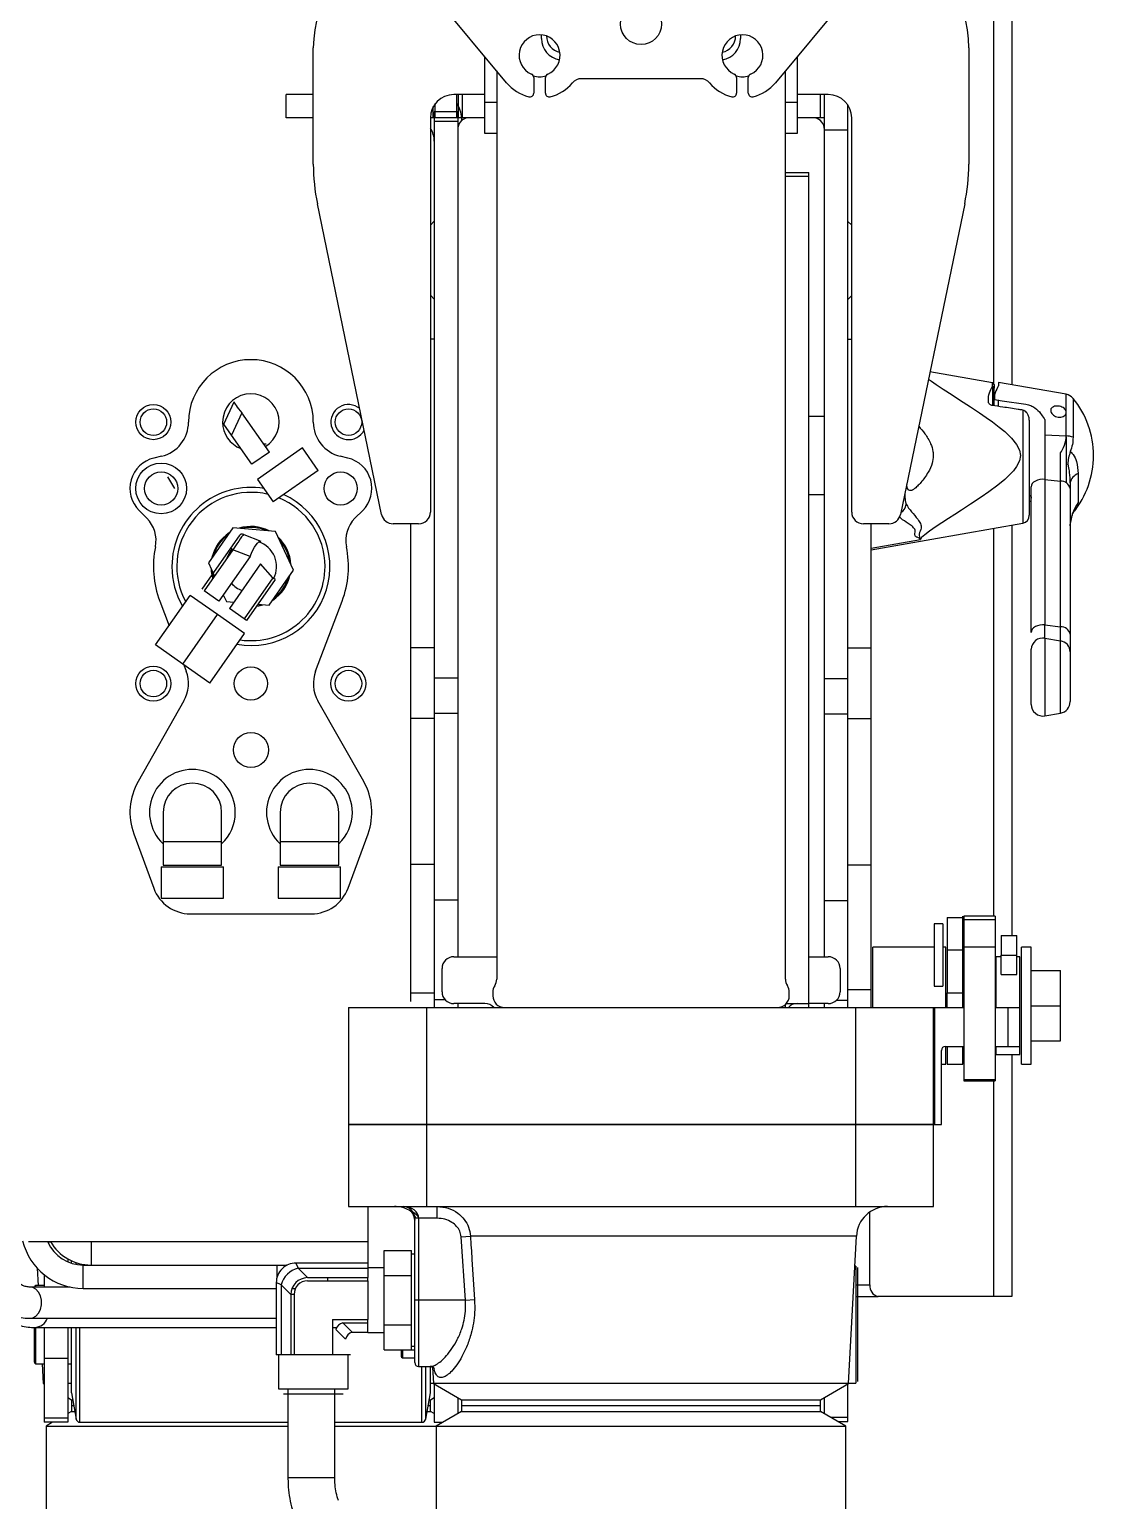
# Model space of a CAD drawing. Header units: millimetres. Extents: x 0 to 415, y 0 to 292.
# Drawn here: x 113.58 to 127.21, y 78.32 to 97.17 of the extents above; entities that cross this region are included whole.
import ezdxf

# ---------------------------------------------------------------- set-up
doc = ezdxf.new("R2010")
doc.units = ezdxf.units.MM

msp = doc.modelspace()

# ---------------------------------------------------------------- linework, layer by layer
at = {"color": 7, "linetype": 'Continuous', "lineweight": 25}
for p, q in [((119.69159, 96.48689), (118.2616, 98.20393)), ((124.56684, 98.20393), (123.13685, 96.48689)), ((125.93175, 97.5357), (125.93175, 92.6369)), ((126.16606, 97.5357), (126.16606, 92.61762)), ((120.13922, 97.05179), (120.13922, 97.10017)), ((122.68922, 97.10017), (122.68922, 97.05179)), ((117.21422, 95.44161), (117.21422, 96.9357)), ((125.61422, 96.9357), (125.61422, 95.44161)), ((119.41422, 96.2357), (119.41422, 96.81994)), ((123.41422, 96.81994), (123.41422, 96.2357)), ((119.56422, 96.63983), (119.56422, 85.00067)), ((120.03922, 96.55245), (120.03922, 96.35474)), ((120.18922, 96.35474), (120.18922, 96.55245)), ((122.17803, 96.53886), (120.65041, 96.53886)), ((122.63922, 96.55245), (122.63922, 96.35474)), ((122.78922, 96.35474), (122.78922, 96.55245)), ((123.26422, 85.00067), (123.26422, 96.63983)), ((117.21422, 96.3357), (116.86422, 96.3357)), ((116.86422, 96.0357), (116.86422, 96.3357)), ((119.41422, 96.3357), (119.01422, 96.3357)), ((119.05172, 96.0357), (119.05172, 96.3357)), ((119.07672, 96.0357), (119.07672, 96.3357)), ((119.12672, 96.0357), (119.12672, 96.3357)), ((123.81422, 96.3357), (123.41422, 96.3357)), ((123.71422, 96.0357), (123.71422, 96.3357)), ((123.76422, 96.0857), (123.76422, 96.3357)), ((118.75172, 96.0357), (118.75172, 96.18094)), ((118.77672, 96.0357), (118.77672, 96.21899)), ((119.41422, 95.8357), (119.41422, 96.2357)), ((119.56422, 96.2357), (119.41422, 96.2357)), ((123.41422, 96.2357), (123.26422, 96.2357)), ((123.41422, 96.2357), (123.41422, 95.8357)), ((124.06422, 96.0857), (124.06422, 96.20153)), ((117.21422, 96.0357), (116.86422, 96.0357)), ((118.71422, 96.0357), (118.71422, 90.9857)), ((119.02672, 96.0357), (118.71422, 96.0357)), ((118.76422, 96.11386), (118.76422, 96.10386)), ((119.06422, 96.11386), (118.76422, 96.11386)), ((118.76422, 96.10386), (118.76422, 96.08886)), ((118.76422, 96.08886), (118.76422, 96.03886)), ((118.76422, 96.03886), (118.76422, 95.98886)), ((118.76422, 95.98886), (118.76422, 88.8574)), ((119.06422, 95.98886), (118.76422, 95.98886)), ((119.07672, 96.0357), (119.02672, 96.0357)), ((119.06422, 96.11386), (119.06422, 96.10386)), ((119.06422, 96.10386), (119.06422, 96.08886)), ((119.06422, 96.08886), (119.06422, 96.03886)), ((119.06422, 96.03886), (119.06422, 95.98886)), ((119.06422, 95.98886), (119.06422, 88.8574)), ((119.12672, 96.0357), (119.07672, 96.0357)), ((119.11422, 96.0357), (119.11422, 96.00067)), ((119.41422, 96.0357), (119.12672, 96.0357)), ((123.71422, 96.0357), (123.41422, 96.0357)), ((123.76422, 96.0357), (123.71422, 96.0357)), ((123.76422, 96.0357), (123.76422, 96.0857)), ((123.76422, 95.8857), (123.76422, 96.0357)), ((124.06422, 96.0357), (124.06422, 96.0857)), ((124.06422, 95.8857), (124.06422, 96.0357)), ((124.11422, 90.9857), (124.11422, 96.0357)), ((119.56422, 95.8357), (119.41422, 95.8357)), ((123.41422, 95.8357), (123.26422, 95.8357)), ((123.76422, 88.85424), (123.76422, 95.8857)), ((123.76422, 95.8857), (124.06422, 95.8857)), ((124.06422, 88.85424), (124.06422, 95.8857)), ((123.26422, 95.33886), (123.56422, 95.33886)), ((123.26422, 95.28886), (123.56422, 95.28886)), ((123.56422, 95.28886), (123.56422, 95.33886)), ((123.56422, 84.68886), (123.56422, 95.28886)), ((118.08947, 90.95531), (117.26607, 94.9351)), ((125.56237, 94.9351), (124.73896, 90.95531)), ((118.76422, 94.71386), (118.71422, 94.66386)), ((124.11422, 94.6607), (124.06422, 94.7107)), ((118.71422, 93.76386), (118.76422, 93.71386)), ((124.06422, 93.7107), (124.11422, 93.7607)), ((118.71422, 93.20391), (118.76422, 93.20391)), ((124.06422, 93.20075), (124.11422, 93.20075)), ((125.91856, 92.64369), (125.11751, 92.78494)), ((125.91613, 92.59023), (125.91856, 92.5989)), ((125.91856, 92.5989), (125.91856, 92.64369)), ((125.91856, 92.58803), (125.91856, 92.35407)), ((125.93922, 92.61907), (125.93922, 92.57546)), ((125.93922, 92.35024), (125.93922, 92.57546)), ((125.99356, 92.60837), (125.99016, 92.59665)), ((126.86184, 92.49494), (125.99356, 92.64804)), ((125.99356, 92.64804), (125.99356, 92.60837)), ((116.06707, 92.11161), (116.20066, 92.3981)), ((125.86856, 92.46752), (125.87196, 92.48781)), ((125.86856, 92.39396), (125.86856, 92.46752)), ((125.94356, 92.4887), (125.94356, 92.42768)), ((125.99356, 92.34386), (125.99356, 92.42527)), ((126.86184, 92.28036), (126.86184, 92.49494)), ((126.95156, 92.44259), (126.95156, 91.94535)), ((116.3, 92.25621), (116.16641, 91.96973)), ((116.65082, 91.75519), (116.3, 92.25621)), ((123.76422, 92.2107), (123.56422, 92.2107)), ((126.30658, 92.29211), (126.29618, 92.29424)), ((126.30658, 92.29211), (126.30658, 90.84613)), ((126.86184, 91.96213), (126.86184, 92.24969)), ((116.16641, 91.96973), (116.06707, 92.11161)), ((126.38922, 92.16574), (126.38922, 90.94461)), ((126.58893, 92.17096), (126.58813, 92.1705)), ((126.58817, 92.17052), (126.59027, 92.16836)), ((126.59026, 92.16836), (126.59026, 91.97748)), ((116.42658, 91.59817), (116.16641, 91.96973)), ((117.07375, 91.80717), (116.50034, 91.40566)), ((116.61085, 91.85804), (116.58066, 91.8554)), ((117.2745, 91.52046), (117.07375, 91.80717)), ((126.59026, 91.97748), (126.86184, 91.96213)), ((126.59026, 91.97748), (126.59026, 91.40523)), ((126.86184, 91.95057), (126.86184, 91.36039)), ((115.26865, 91.70115), (115.17138, 91.67794)), ((116.65082, 91.75519), (116.42658, 91.59817)), ((117.65705, 91.67794), (117.55978, 91.70115)), ((126.79026, 91.38234), (126.79026, 91.74587)), ((115.43742, 91.28886), (115.35082, 91.43886)), ((117.2745, 91.52046), (116.70109, 91.11896)), ((127.01701, 91.47956), (127.01701, 91.10932)), ((116.50034, 91.40566), (116.70109, 91.11896)), ((126.41422, 89.44354), (126.41422, 91.30937)), ((126.59026, 91.40523), (126.59026, 89.5394)), ((126.59026, 91.40523), (126.79026, 91.38234)), ((126.79026, 89.51651), (126.79026, 91.38234)), ((126.91422, 91.35908), (126.91422, 91.28648)), ((126.91422, 91.28648), (126.91422, 89.42065)), ((123.56422, 91.2107), (123.76422, 91.2107)), ((114.98137, 91.00602), (115.0813, 90.9061)), ((117.74714, 90.9061), (117.84706, 91.00602)), ((126.96336, 90.99347), (126.95896, 90.98801)), ((116.18321, 90.78596), (115.86861, 90.33667)), ((116.2635, 90.6827), (116.15205, 90.52352)), ((116.7296, 90.73815), (116.18321, 90.78596)), ((116.32264, 90.7006), (116.54223, 90.61492)), ((116.9614, 90.24106), (116.7296, 90.73815)), ((118.56422, 90.8357), (118.23636, 90.8357)), ((118.46422, 89.25093), (118.46422, 90.8357)), ((124.59208, 90.8357), (124.26422, 90.8357)), ((124.36422, 90.50364), (126.30658, 90.84613)), ((124.36422, 89.24777), (124.36422, 90.8357)), ((125.93175, 90.78004), (125.93175, 85.8107)), ((126.16606, 90.82135), (126.16606, 85.5607)), ((116.15205, 90.52352), (115.78416, 89.99812)), ((116.18331, 90.50163), (115.81543, 89.97623)), ((116.17145, 90.50993), (116.14557, 90.47753)), ((116.18331, 90.50163), (116.15205, 90.52352)), ((116.40291, 90.41595), (116.18331, 90.50163)), ((124.36422, 90.52588), (124.99593, 90.63521)), ((115.86861, 90.33667), (115.94824, 90.16591)), ((116.40291, 90.41595), (116.00303, 89.84487)), ((116.53857, 90.32096), (116.13869, 89.74988)), ((116.69419, 90.14391), (116.53857, 90.32096)), ((116.69419, 90.14391), (116.3263, 89.61851)), ((116.72545, 90.12202), (116.35757, 89.59662)), ((116.64681, 89.79177), (116.9614, 90.24106)), ((116.72545, 90.12202), (116.69419, 90.14391)), ((115.19216, 89.28343), (115.63669, 89.91827)), ((115.98483, 89.6745), (115.63669, 89.91827)), ((116.00303, 89.84487), (115.81543, 89.97623)), ((116.05708, 89.92206), (116.06584, 89.91371)), ((116.06, 89.92623), (116.10041, 89.83957)), ((115.24513, 89.84643), (115.36486, 89.53006)), ((116.10041, 89.83957), (116.19567, 89.83124)), ((116.3263, 89.61851), (116.13869, 89.74988)), ((116.18191, 89.83244), (116.19274, 89.82707)), ((116.49701, 89.79576), (116.52856, 89.80211)), ((116.50302, 89.80435), (116.64681, 89.79177)), ((117.24335, 88.94814), (117.5833, 89.84643)), ((115.5403, 89.03966), (115.98483, 89.6745)), ((116.33297, 89.43073), (115.98483, 89.6745)), ((116.35757, 89.59662), (116.3263, 89.61851)), ((126.59026, 89.5394), (126.79026, 89.51651)), ((126.59026, 89.3698), (126.59026, 89.5394)), ((115.88844, 88.79589), (116.33297, 89.43073)), ((126.59026, 89.3698), (126.79026, 89.3359)), ((126.59026, 89.3698), (126.59026, 88.37515)), ((126.79026, 89.3359), (126.79026, 89.51651)), ((126.91422, 89.42065), (126.91422, 89.19388)), ((115.5403, 89.03966), (115.19216, 89.28343)), ((118.46422, 88.34463), (118.46422, 89.25093)), ((118.46422, 89.25093), (118.76422, 89.25093)), ((124.06422, 89.24777), (124.36422, 89.24777)), ((124.36422, 88.34146), (124.36422, 89.24777)), ((126.41422, 88.52287), (126.41422, 89.22779)), ((126.79026, 88.41042), (126.79026, 89.3359)), ((126.91422, 89.19388), (126.91422, 88.55814)), ((115.88844, 88.79589), (115.5403, 89.03966)), ((115.55411, 89.02999), (115.58509, 88.94814)), ((119.06422, 88.8574), (118.76422, 88.8574)), ((118.76422, 88.8574), (118.76422, 88.40424)), ((119.06422, 88.8574), (119.06422, 88.40424)), ((123.76422, 88.40108), (123.76422, 88.85424)), ((123.76422, 88.85424), (124.06422, 88.85424)), ((124.06422, 88.40108), (124.06422, 88.85424)), ((115.55544, 88.56651), (114.9687, 87.53416)), ((117.85973, 87.53416), (117.27299, 88.56651)), ((119.06422, 88.40424), (118.76422, 88.40424)), ((118.76422, 88.40424), (118.76422, 86.0137)), ((119.06422, 88.40424), (119.06422, 86.0137)), ((126.59026, 88.37515), (126.79026, 88.41042)), ((118.46422, 86.47401), (118.46422, 88.34463)), ((118.46422, 88.34463), (118.76422, 88.34463)), ((123.76422, 86.01054), (123.76422, 88.40108)), ((123.76422, 88.40108), (124.06422, 88.40108)), ((124.06422, 86.01054), (124.06422, 88.40108)), ((124.06422, 88.34146), (124.36422, 88.34146)), ((124.36422, 86.46803), (124.36422, 88.34146)), ((115.28922, 87.13886), (115.28922, 86.76386)), ((116.03922, 86.76386), (116.03922, 87.13886)), ((116.78922, 87.13886), (116.78922, 86.76386)), ((117.53922, 86.76386), (117.53922, 87.13886)), ((114.91322, 86.86319), (115.16893, 86.16657)), ((115.28922, 86.76386), (115.28922, 86.46386)), ((115.28922, 86.76386), (116.03922, 86.76386)), ((116.03922, 86.46386), (116.03922, 86.76386)), ((116.78922, 86.76386), (116.78922, 86.46386)), ((116.78922, 86.76386), (117.53922, 86.76386)), ((117.53922, 86.46386), (117.53922, 86.76386)), ((117.65951, 86.16657), (117.91522, 86.86319)), ((115.26422, 86.43886), (115.26422, 86.03886)), ((115.26422, 86.43886), (115.66422, 86.43886)), ((115.28922, 86.46386), (115.66422, 86.46386)), ((115.66422, 86.46386), (116.03922, 86.46386)), ((115.66422, 86.43886), (116.06422, 86.43886)), ((116.06422, 86.03886), (116.06422, 86.43886)), ((116.76422, 86.43886), (116.76422, 86.03886)), ((116.76422, 86.43886), (117.16422, 86.43886)), ((116.78922, 86.46386), (117.16422, 86.46386)), ((117.16422, 86.46386), (117.53922, 86.46386)), ((117.16422, 86.43886), (117.56422, 86.43886)), ((117.56422, 86.03886), (117.56422, 86.43886)), ((118.46422, 84.82675), (118.46422, 86.47401)), ((118.46422, 86.47401), (118.76422, 86.47401)), ((124.06422, 86.46803), (124.36422, 86.46803)), ((124.36422, 84.87035), (124.36422, 86.46803)), ((115.26422, 86.03886), (115.66422, 86.03886)), ((115.66422, 86.03886), (116.06422, 86.03886)), ((116.76422, 86.03886), (117.16422, 86.03886)), ((117.16422, 86.03886), (117.56422, 86.03886)), ((118.76422, 86.0137), (118.76422, 84.73705)), ((119.06422, 86.0137), (118.76422, 86.0137)), ((119.06422, 86.0137), (119.06422, 85.28886)), ((123.76422, 85.28886), (123.76422, 86.01054)), ((123.76422, 86.01054), (124.06422, 86.01054)), ((124.06422, 84.73389), (124.06422, 86.01054)), ((115.6383, 85.83886), (117.19013, 85.83886)), ((125.33922, 85.79366), (125.33922, 85.37955)), ((125.33922, 85.79366), (125.53922, 85.79366)), ((125.53922, 84.82774), (125.53922, 85.8107)), ((125.95172, 85.8107), (125.55172, 85.8107)), ((125.55172, 85.8107), (125.55172, 85.76303)), ((125.95172, 85.76303), (125.55172, 85.76303)), ((125.55172, 85.76303), (125.55172, 85.41315)), ((125.95172, 85.8107), (125.95172, 85.76303)), ((125.95172, 85.76303), (125.95172, 85.41315)), ((125.28172, 85.7107), (125.17172, 85.7107)), ((125.17172, 85.7107), (125.17172, 84.9107)), ((125.28172, 85.7107), (125.28172, 84.9107)), ((125.17172, 85.4107), (124.38422, 85.4107)), ((124.38422, 84.63886), (124.38422, 85.4107)), ((125.31922, 85.4107), (125.28172, 85.4107)), ((125.31922, 84.6607), (125.31922, 85.4107)), ((125.95172, 85.41315), (125.55172, 85.41315)), ((125.55172, 85.41315), (125.55172, 83.7116)), ((125.95172, 85.41315), (125.95172, 83.7116)), ((126.03172, 85.5607), (126.03172, 85.3107)), ((126.03172, 85.5607), (126.23172, 85.5607)), ((126.23172, 85.3107), (126.23172, 85.5607)), ((126.41422, 85.4107), (126.28922, 85.4107)), ((126.28922, 84.6607), (126.28922, 85.4107)), ((126.41422, 84.6607), (126.41422, 85.4107)), ((119.01422, 85.28886), (119.56422, 85.28886)), ((123.56422, 85.28886), (123.81422, 85.28886)), ((125.33922, 85.37955), (125.53922, 85.37955)), ((125.33922, 85.37955), (125.33922, 84.82774)), ((126.03172, 85.2857), (125.96422, 85.2857)), ((125.96422, 84.6607), (125.96422, 85.2857)), ((126.03172, 85.3107), (126.23172, 85.3107)), ((126.03172, 85.0607), (126.03172, 85.3107)), ((126.23172, 85.0607), (126.23172, 85.3107)), ((126.26922, 85.2857), (126.23172, 85.2857)), ((126.26922, 84.0357), (126.26922, 85.2857)), ((118.86422, 84.83886), (118.86422, 85.13886)), ((123.96422, 85.13886), (123.96422, 84.83886)), ((126.03172, 85.0607), (126.23172, 85.0607)), ((126.41422, 85.1107), (126.78922, 85.1107)), ((126.78922, 84.6607), (126.78922, 85.1107)), ((118.46422, 84.71386), (118.46422, 84.82675)), ((118.46422, 84.82675), (118.76422, 84.82675)), ((119.51422, 84.83484), (119.51422, 84.78886)), ((123.31422, 84.78886), (123.31422, 84.83484)), ((124.06422, 84.87035), (124.36422, 84.87035)), ((124.36422, 84.63886), (124.36422, 84.87035)), ((125.17172, 84.9107), (125.28172, 84.9107)), ((125.33922, 84.82774), (125.53922, 84.82774)), ((125.33922, 84.63886), (125.33922, 84.82774)), ((125.53922, 84.63886), (125.53922, 84.82774)), ((117.66422, 84.63886), (117.66422, 83.13886)), ((117.66422, 84.63886), (118.66422, 84.63886)), ((118.66422, 84.63886), (118.66422, 83.13886)), ((118.66422, 84.63886), (124.16422, 84.63886)), ((118.76422, 84.73705), (118.76422, 84.63886)), ((118.90406, 84.73705), (118.76422, 84.73705)), ((119.41422, 84.68886), (119.01422, 84.68886)), ((119.06422, 84.68886), (119.06422, 84.63886)), ((123.26422, 84.63886), (123.26422, 84.67706)), ((123.27602, 84.68886), (123.56422, 84.68886)), ((123.56422, 84.63886), (123.56422, 84.68886)), ((123.81422, 84.68886), (123.56422, 84.68886)), ((123.76422, 84.63886), (123.76422, 84.68886)), ((123.92137, 84.73389), (124.06422, 84.73389)), ((124.06422, 84.63886), (124.06422, 84.73389)), ((124.16422, 84.63886), (124.16422, 83.13886)), ((124.16422, 84.63886), (125.16422, 84.63886)), ((125.16422, 83.13886), (125.16422, 84.63886)), ((125.16422, 84.63886), (125.17417, 84.63886)), ((125.17417, 84.63886), (125.55172, 84.63886)), ((125.17417, 84.63886), (125.17417, 83.13886)), ((125.31922, 84.63886), (125.31922, 84.6607)), ((125.95172, 84.63886), (126.11422, 84.63886)), ((125.96422, 84.63886), (125.96422, 84.6607)), ((126.11422, 84.63886), (126.26422, 84.63886)), ((126.11422, 84.63886), (126.11422, 84.13886)), ((126.26422, 84.63886), (126.26422, 84.13886)), ((126.28922, 83.9107), (126.28922, 84.6607)), ((126.41422, 84.6607), (126.78922, 84.6607)), ((126.41422, 83.9107), (126.41422, 84.6607)), ((126.78922, 84.2107), (126.78922, 84.6607)), ((125.26422, 83.13886), (125.26422, 84.08886)), ((125.31422, 84.13886), (125.55172, 84.13886)), ((125.31922, 83.9107), (125.31922, 84.13886)), ((125.33922, 84.13886), (125.33922, 83.9107)), ((125.53922, 84.10429), (125.53922, 84.13886)), ((125.53922, 83.95334), (125.53922, 84.10429)), ((125.95172, 84.13886), (126.11422, 84.13886)), ((125.96422, 84.0357), (125.96422, 84.13886)), ((126.11422, 84.13886), (126.26422, 84.13886)), ((126.41422, 84.2107), (126.78922, 84.2107)), ((125.26422, 83.9107), (125.31922, 83.9107)), ((125.33922, 83.9107), (125.53922, 83.9107)), ((125.53922, 83.9107), (125.53922, 83.95334)), ((125.96422, 84.0357), (126.26922, 84.0357)), ((126.16606, 84.0357), (126.16606, 80.9357)), ((126.28922, 83.9107), (126.41422, 83.9107)), ((125.95172, 83.7116), (125.55172, 83.7116)), ((125.55172, 83.7116), (125.55172, 83.6982)), ((125.55172, 83.6982), (125.95172, 83.6982)), ((125.93175, 83.6982), (125.93175, 80.9357)), ((125.95172, 83.7116), (125.95172, 83.6982)), ((117.66422, 83.13886), (117.66422, 82.08886)), ((117.66422, 83.13886), (118.66422, 83.13886)), ((118.66422, 83.13886), (117.66422, 83.13886)), ((118.66422, 83.13886), (124.16422, 83.13886)), ((118.66422, 83.13886), (118.66422, 82.08886)), ((124.16422, 83.13886), (118.66422, 83.13886)), ((124.16422, 83.13886), (125.16422, 83.13886)), ((124.16422, 83.13886), (124.16422, 82.08886)), ((125.16422, 83.13886), (124.16422, 83.13886)), ((125.16422, 82.08886), (125.16422, 83.13886)), ((125.16422, 83.13886), (125.17417, 83.13886)), ((125.17417, 83.13886), (125.26422, 83.13886)), ((117.66422, 82.08886), (118.66422, 82.08886)), ((117.91422, 82.08886), (117.91422, 81.36386)), ((118.42423, 82.05525), (118.42414, 82.05535)), ((118.66422, 82.08886), (124.16422, 82.08886)), ((118.80082, 81.93886), (118.80082, 82.08886)), ((124.16422, 82.08886), (125.16422, 82.08886)), ((124.34706, 81.0857), (124.34706, 82.01866)), ((118.5006, 81.97515), (118.51422, 81.91414)), ((118.51422, 80.88886), (118.51422, 81.93886)), ((118.56422, 81.93886), (118.51422, 81.93886)), ((118.80082, 81.93886), (118.56422, 81.93886)), ((118.56422, 81.93886), (118.56422, 80.88886)), ((113.56422, 81.63886), (117.91422, 81.63886)), ((113.85062, 81.6313), (113.81092, 81.6313)), ((114.3658, 81.63886), (114.3658, 81.33886)), ((119.10884, 81.70195), (119.22753, 81.7098)), ((119.16286, 80.88886), (119.10884, 81.70195)), ((124.17395, 81.7098), (119.22753, 81.7098)), ((124.07503, 79.82218), (124.17395, 81.7098)), ((118.12422, 81.20641), (118.12422, 81.52395)), ((118.12422, 81.52395), (118.47422, 81.52395)), ((118.47422, 81.46844), (118.47422, 81.52395)), ((118.51422, 81.47636), (118.47422, 81.47636)), ((118.47422, 81.26191), (118.47422, 81.46844)), ((113.67605, 81.29832), (113.68776, 81.07478)), ((114.0658, 81.41925), (114.0658, 81.38061)), ((114.11422, 81.36239), (114.11422, 81.39415)), ((114.17305, 81.34754), (114.17305, 81.37066)), ((114.2223, 81.34076), (114.2223, 81.35628)), ((114.2658, 81.03886), (114.2658, 81.33886)), ((114.2658, 81.33886), (114.3658, 81.33886)), ((114.3658, 81.33886), (116.88025, 81.33886)), ((116.74573, 81.33886), (116.74573, 81.17057)), ((117.91422, 81.36386), (116.98922, 81.36386)), ((116.98922, 81.36386), (117.01909, 81.30079)), ((117.01909, 81.30079), (117.14161, 81.17828)), ((117.01909, 81.30079), (117.91422, 81.30079)), ((117.91422, 81.36386), (117.91422, 81.30079)), ((118.12422, 81.30136), (117.91422, 81.30136)), ((117.91422, 81.30079), (117.91422, 81.17828)), ((118.47422, 81.20641), (118.47422, 81.26191)), ((124.16922, 81.32636), (124.15386, 81.32636)), ((124.16922, 81.32636), (124.16922, 80.57636)), ((124.18922, 81.30636), (124.18922, 80.57636)), ((114.09638, 81.05701), (113.58558, 81.05701)), ((113.7658, 81.07478), (113.65922, 81.07478)), ((113.65922, 81.05701), (113.65922, 81.07478)), ((113.7658, 81.21436), (113.7658, 81.05701)), ((114.0658, 81.06427), (114.0658, 81.05701)), ((116.73922, 81.11386), (116.73922, 80.18886)), ((116.80229, 81.08399), (116.73922, 81.11386)), ((116.9248, 80.96147), (116.80229, 81.08399)), ((116.80229, 81.08399), (116.80229, 80.18886)), ((117.14161, 81.17828), (117.91422, 81.17828)), ((117.14161, 81.13492), (117.91422, 81.13492)), ((117.39525, 81.17828), (117.39525, 81.13492)), ((117.91422, 81.13492), (117.91422, 81.17828)), ((117.91422, 81.13492), (117.91422, 80.64281)), ((118.12422, 80.57132), (118.12422, 81.20641)), ((118.12422, 81.20641), (118.47422, 81.20641)), ((118.47422, 81.0954), (118.47422, 81.20641)), ((118.47422, 80.68233), (118.47422, 81.0954)), ((124.16922, 81.0857), (124.34706, 81.0857)), ((114.2658, 81.03886), (116.73922, 81.03886)), ((116.9248, 80.96147), (116.9248, 80.18886)), ((116.96816, 80.96147), (116.9248, 80.96147)), ((116.94059, 81.03886), (116.98398, 81.03886)), ((116.96816, 80.96147), (116.96816, 80.18886)), ((118.51422, 80.08886), (118.51422, 80.88886)), ((118.56422, 80.88886), (118.51422, 80.88886)), ((119.16286, 80.88886), (118.56422, 80.88886)), ((118.56422, 80.88886), (118.56422, 80.03886)), ((119.16286, 80.88886), (119.28049, 80.89671)), ((124.17028, 80.9357), (124.45313, 80.9357)), ((125.93175, 80.9357), (124.45313, 80.9357)), ((126.16606, 80.9357), (125.93175, 80.9357)), ((118.47422, 80.57132), (118.47422, 80.68233)), ((113.58558, 80.65701), (116.73922, 80.65701)), ((113.63922, 80.09478), (113.63922, 80.53932)), ((113.64626, 80.53886), (116.73922, 80.53886)), ((113.65922, 80.07478), (113.65922, 80.53886)), ((113.7658, 80.53886), (113.7658, 80.14242)), ((114.0658, 80.53886), (114.0658, 80.14242)), ((114.11422, 79.69978), (114.11422, 80.53886)), ((114.17305, 79.3661), (114.17305, 80.53886)), ((114.2223, 79.32478), (114.2223, 80.53886)), ((117.46027, 80.64281), (117.91422, 80.64281)), ((117.46027, 80.64281), (117.46027, 80.18886)), ((117.46027, 80.53886), (117.51389, 80.53886)), ((117.62615, 80.39021), (117.50363, 80.51273)), ((117.59035, 80.59945), (117.91422, 80.59945)), ((117.59035, 80.59945), (117.71287, 80.47693)), ((117.91422, 80.47636), (117.91422, 80.64281)), ((118.12422, 80.25378), (118.12422, 80.57132)), ((118.12422, 80.57132), (118.47422, 80.57132)), ((118.47422, 80.51582), (118.47422, 80.57132)), ((118.47422, 80.30928), (118.47422, 80.51582)), ((124.16922, 80.57636), (124.16922, 79.82636)), ((124.18922, 80.57636), (124.18922, 79.84636)), ((117.71287, 80.47693), (117.91422, 80.47693)), ((117.91422, 80.47636), (118.12422, 80.47636)), ((118.47422, 80.25378), (118.47422, 80.30928)), ((118.47422, 80.30136), (118.51422, 80.30136)), ((113.7658, 80.14242), (113.7658, 79.37825)), ((114.0658, 80.14242), (113.7658, 80.14242)), ((114.0658, 80.14242), (114.0658, 79.37825)), ((116.80229, 80.18886), (116.73922, 80.18886)), ((116.76922, 80.18886), (116.76922, 79.75136)), ((116.9248, 80.18886), (116.80229, 80.18886)), ((116.96816, 80.18886), (116.9248, 80.18886)), ((117.46027, 80.18886), (116.96816, 80.18886)), ((117.50363, 80.18886), (117.46027, 80.18886)), ((117.62615, 80.18886), (117.50363, 80.18886)), ((117.68922, 80.18886), (117.62615, 80.18886)), ((117.65922, 79.75136), (117.65922, 80.18886)), ((118.12422, 80.25378), (118.47422, 80.25378)), ((118.33922, 80.25378), (118.33922, 80.17136)), ((118.35922, 80.25233), (118.51422, 80.25233)), ((118.35922, 80.25233), (118.35922, 80.15136)), ((118.35922, 80.15136), (118.51422, 80.15136)), ((113.65922, 80.07478), (113.7658, 80.07478)), ((113.74017, 80.07478), (113.75341, 79.82218)), ((114.0658, 80.07478), (114.11422, 80.07478)), ((118.56422, 80.03886), (118.70959, 80.03886)), ((118.60614, 79.32478), (118.60614, 80.03886)), ((118.65538, 79.3661), (118.65538, 80.03886)), ((118.71422, 79.69978), (118.71422, 80.03536)), ((118.74247, 80.03093), (118.75341, 79.82218)), ((113.75341, 79.82218), (113.7658, 79.81502)), ((113.7658, 79.82218), (113.75341, 79.82218)), ((114.11422, 79.82218), (114.0658, 79.82218)), ((116.76922, 79.75136), (117.65922, 79.75136)), ((116.88922, 79.75136), (116.88922, 78.6143)), ((117.48922, 78.6143), (117.48922, 79.75136)), ((118.75341, 79.82218), (118.71422, 79.82218)), ((118.75341, 79.82218), (119.11422, 79.61386)), ((124.07503, 79.82218), (118.75341, 79.82218)), ((118.76422, 79.81594), (118.76422, 79.32636)), ((123.71422, 79.61386), (124.07503, 79.82218)), ((124.06422, 79.38917), (124.06422, 79.81594)), ((124.07525, 79.82636), (124.16922, 79.82636)), ((114.0658, 79.64182), (114.11422, 79.61386)), ((114.11422, 79.69978), (114.17305, 79.3661)), ((114.11422, 79.61386), (114.11422, 79.53886)), ((114.11422, 79.61386), (114.12937, 79.61386)), ((116.83172, 79.68886), (117.59672, 79.68886)), ((118.65538, 79.3661), (118.71422, 79.69978)), ((118.69907, 79.61386), (118.71422, 79.61386)), ((118.71422, 79.61386), (118.76422, 79.64273)), ((118.71422, 79.53886), (118.71422, 79.61386)), ((119.06422, 79.64273), (119.06422, 79.435)), ((119.11422, 79.61386), (119.11422, 79.53886)), ((119.11422, 79.61386), (123.71422, 79.61386)), ((123.71422, 79.53886), (123.71422, 79.61386)), ((123.76422, 79.435), (123.76422, 79.64273)), ((113.7658, 79.37825), (113.7658, 79.32478)), ((114.0658, 79.37825), (113.7658, 79.37825)), ((114.11422, 79.46386), (114.0658, 79.43591)), ((114.0658, 79.37825), (114.0658, 79.32478)), ((114.11422, 79.53886), (114.11422, 79.46386)), ((114.11422, 79.53886), (114.14259, 79.53886)), ((114.11422, 79.53886), (114.14259, 79.53886)), ((114.11422, 79.46386), (114.15582, 79.46386)), ((118.67262, 79.46386), (118.71422, 79.46386)), ((118.68584, 79.53886), (118.71422, 79.53886)), ((118.68584, 79.53886), (118.71422, 79.53886)), ((118.71422, 79.46386), (118.71422, 79.53886)), ((118.76422, 79.435), (118.71422, 79.46386)), ((119.11422, 79.46386), (118.78922, 79.27622)), ((119.11422, 79.53886), (119.11422, 79.46386)), ((119.11422, 79.53886), (123.71422, 79.53886)), ((119.11422, 79.53886), (123.71422, 79.53886)), ((119.11422, 79.46386), (123.71422, 79.46386)), ((123.71422, 79.46386), (123.71422, 79.53886)), ((124.03922, 79.27622), (123.71422, 79.46386)), ((123.84359, 79.38917), (124.06422, 79.38917)), ((124.06422, 79.3357), (124.06422, 79.38917)), ((114.0658, 79.32478), (113.7658, 79.32478)), ((113.87332, 79.32478), (113.78922, 79.27622)), ((113.78922, 79.27622), (113.78922, 73.03886)), ((113.78922, 79.27622), (116.88922, 79.27622)), ((114.2223, 79.32478), (116.88922, 79.32478)), ((117.48922, 79.32478), (118.60614, 79.32478)), ((117.48922, 79.27622), (118.78922, 79.27622)), ((118.76422, 79.32636), (118.87606, 79.32636)), ((118.78922, 79.27622), (118.78922, 73.03886)), ((118.78922, 79.27622), (124.03922, 79.27622)), ((123.9362, 79.3357), (124.06422, 79.3357)), ((124.03922, 73.03886), (124.03922, 79.27622)), ((117.18922, 78.6143), (116.88922, 78.6143)), ((117.48922, 78.6143), (117.18922, 78.6143))]:
    msp.add_line(p, q, dxfattribs=at)
at = {"color": 7, "linetype": 'Continuous', "lineweight": 25, "flags": 128}
for points in [[(125.09786, 92.68997), (125.13709, 92.66204), (125.19593, 92.62193), (125.28723, 92.56172), (125.40107, 92.48799), (125.49766, 92.42589), (125.63622, 92.33574), (125.75027, 92.25973), (125.83767, 92.19972), (125.91952, 92.14107), (126.00513, 92.07576), (126.07652, 92.01651), (126.16408, 91.93196), (126.22662, 91.8531), (126.26414, 91.77953), (126.27665, 91.7107), (126.26414, 91.64188), (126.22662, 91.56831), (126.1877, 91.51635), (126.13767, 91.46191), (126.07652, 91.40489), (125.98508, 91.3299), (125.87138, 91.24546), (125.77464, 91.17823), (125.63622, 91.08566), (125.52204, 91.01125), (125.43468, 90.95501), (125.35284, 90.90228), (125.26719, 90.84659), (125.19593, 90.79947), (125.11162, 90.74146), (125.05084, 90.69607), (125.01047, 90.65988), (124.99593, 90.63521), (124.99593, 90.63521)], [(125.94356, 92.42768), (126.04201, 92.41304), (126.34765, 92.36755)], [(126.59026, 91.40523), (126.55767, 91.40661), (126.52539, 91.40339), (126.49496, 91.39571), (126.4678, 91.38393), (126.44521, 91.36862), (126.42827, 91.3505), (126.41777, 91.33043), (126.41422, 91.30937)], [(116.14557, 90.47753), (116.10932, 90.4103), (116.09954, 90.38199)], [(116.40291, 90.41595), (116.42141, 90.45889), (116.44099, 90.49908), (116.46094, 90.53509), (116.48055, 90.56563), (116.49911, 90.5896), (116.51596, 90.60616), (116.53051, 90.6147), (116.54223, 90.61492)], [(115.91748, 90.23188), (115.93447, 90.148), (115.93483, 90.14676)], [(116.48698, 89.78144), (116.51754, 89.78672), (116.56531, 89.7989)], [(126.59026, 89.5394), (126.55767, 89.54079), (126.52539, 89.53756), (126.49496, 89.52988), (126.4678, 89.5181), (126.44521, 89.50279), (126.42827, 89.48467), (126.41777, 89.4646), (126.41422, 89.44354)], [(113.58482, 80.65701), (113.6184, 80.66202), (113.65932, 80.6838), (113.69369, 80.72097), (113.71846, 80.77023), (113.73142, 80.8272), (113.73142, 80.88682), (113.71846, 80.94378), (113.69369, 80.99304), (113.65932, 81.03021), (113.6184, 81.05199), (113.58673, 81.057)]]:
    msp.add_lwpolyline(points, dxfattribs=at)
at = {"color": 7, "linetype": 'Continuous', "lineweight": 25}
for centre, radius in [((121.41422, 97.23886), 0.2625), ((115.16422, 92.13886), 0.225), ((115.16422, 92.13886), 0.17), ((117.66422, 92.13886), 0.17), ((115.26422, 91.28886), 0.325), ((115.26422, 91.28886), 0.2125), ((117.56422, 91.28886), 0.2125), ((115.16422, 88.78886), 0.225), ((116.41422, 88.78886), 0.2125), ((117.66422, 88.78886), 0.225), ((115.16422, 88.78886), 0.17), ((117.66422, 88.78886), 0.17), ((116.41422, 87.93886), 0.225)]:
    msp.add_circle(centre, radius, dxfattribs=at)
for centre, radius, start, end in [((118.71422, 96.9357), 1.5, 111.434974, 180), ((124.11422, 96.9357), 1.5, 0, 68.565026), ((120.11422, 96.83886), 0.2625, 293.578178, 246.421822), ((120.41422, 97.0857), 0.2125, 179.825153, 259.069612), ((122.71422, 96.83886), 0.2625, 293.578178, 246.421822), ((122.41422, 97.0857), 0.2125, 280.930388, 0), ((120.41422, 97.05179), 0.275, 180, 260.770822), ((122.41422, 97.05179), 0.275, 279.229178, 0), ((119.98922, 96.55245), 0.05, 0, 66.421822), ((120.11422, 96.83886), 0.275, 252.88909, 287.11091), ((120.23922, 96.55245), 0.05, 113.578178, 180), ((120.65041, 96.38886), 0.15, 90, 139.994799), ((122.17803, 96.38886), 0.15, 40.005201, 90), ((122.58922, 96.55245), 0.05, 0, 66.421822), ((122.71422, 96.83886), 0.275, 252.88909, 287.11091), ((122.83922, 96.55245), 0.05, 113.578178, 180), ((119.01422, 96.0357), 0.3, 90, 180), ((120.11422, 96.83886), 0.55, 219.788292, 255.522488), ((119.98922, 96.35474), 0.05, 255.522488, 0), ((120.23922, 96.35474), 0.05, 180, 284.477512), ((120.11422, 96.83886), 0.55, 284.477512, 319.994799), ((122.71422, 96.83886), 0.55, 220.005201, 255.522488), ((122.58922, 96.35474), 0.05, 255.522488, 0), ((122.83922, 96.35474), 0.05, 180, 284.477512), ((122.71422, 96.83886), 0.55, 284.477512, 320.211708), ((123.81422, 96.0357), 0.3, 0, 90), ((118.81422, 96.0357), 0.3, 0, 37.658462), ((119.21422, 95.88886), 0.15, 101.784224, 180), ((123.61422, 95.88886), 0.15, 0, 78.215776), ((118.46422, 95.73886), 0.3, 0, 33.55731), ((119.71422, 95.44161), 2.5, 180, 191.689369), ((123.11422, 95.44161), 2.5, 348.310631, 0), ((116.41422, 92.13886), 0.8, 360, 180), ((125.91422, 92.61907), 0.025, 360, 80), ((125.91505, 92.57499), 0.02417, 1.123944, 81.662857), ((116.41422, 92.13886), 0.3625, 300.847361, 180), ((117.66422, 92.13886), 0.225, 49.962781, 333.415957), ((126.83579, 92.34722), 0.15, 39.483239, 80), ((126.06318, 91.7107), 1.15104, 0, 39.483239), ((115.16422, 92.13886), 0.45, 283.419674, 0), ((116.41422, 92.13886), 0.3625, 180, 249.148424), ((117.66422, 92.13886), 0.45, 180, 256.580326), ((126.85109, 91.65639), 0.30593, 70.826341, 87.985915), ((115.26422, 91.28886), 0.4, 103.419674, 225), ((117.56422, 91.28886), 0.4, 315, 76.580326), ((127.51754, 91.55644), 0.63578, 161.248896, 175.975487), ((126.06318, 91.7107), 1.15104, 320.930839, 0), ((127.06962, 91.33058), 0.15799, 109.449269, 169.610147), ((116.41422, 90.28886), 1.0125, 80.385181, 180), ((116.41422, 90.28886), 0.95, 76.535624, 208.468682), ((126.79524, 91.2607), 0.12174, 12.223428, 92.341121), ((116.41422, 90.28886), 1.0125, 259.859371, 65.601765), ((116.41422, 90.28886), 0.95, 0, 67.858028), ((124.66147, 91.10658), 0.15174, 302.904761, 352.393926), ((127.44854, 90.79421), 0.53433, 143.863206, 179.826532), ((114.79846, 90.62325), 0.4, 348.307411, 45), ((118.02998, 90.62325), 0.4, 135, 191.692589), ((118.23636, 90.9857), 0.15, 191.689369, 270), ((118.56422, 90.9857), 0.15, 270, 0), ((124.26422, 90.9857), 0.15, 180, 270), ((124.59208, 90.9857), 0.15, 270, 348.310631), ((126.28922, 90.94461), 0.1, 280, 0), ((116.41501, 90.28886), 0.5125, 122.94583, 167.05417), ((116.41422, 90.28886), 0.5, 126.56901, 163.43099), ((116.30446, 90.65402), 0.05, 68.685547, 145), ((116.41501, 90.28886), 0.5125, 62.94583, 107.05417), ((116.41422, 90.28886), 0.5, 66.830424, 103.169576), ((116.41501, 90.28886), 0.5125, 2.94583, 47.05417), ((116.41422, 90.28886), 1.25, 168.307411, 200.728782), ((116.41501, 90.28886), 0.32893, 332.229372, 72.794665), ((116.41422, 90.28886), 0.5, 7.069866, 42.930134), ((116.41422, 90.28886), 1.25, 339.271218, 11.692589), ((116.41422, 90.28886), 1.0125, 180, 210.221359), ((116.41422, 90.28886), 0.95, 261.618638, 0), ((116.41501, 90.28886), 0.5125, 182.94583, 197.522625), ((116.41501, 90.28886), 0.5125, 302.94583, 347.05417), ((116.41422, 90.28886), 0.5, 307.044244, 342.955756), ((116.41501, 90.28886), 0.32893, 220.418781, 249.581219), ((126.56246, 89.22414), 0.14829, 79.194424, 178.589909), ((126.79524, 89.39488), 0.12174, 12.223428, 92.341121), ((126.76828, 89.19161), 0.14596, 0.894364, 81.336513), ((115.16422, 88.78886), 0.45, 330.388013, 20.728782), ((117.66422, 88.78886), 0.45, 159.271218, 209.611987), ((126.56422, 88.52287), 0.15, 180, 280), ((126.76422, 88.55814), 0.15, 280, 0), ((115.66422, 87.13886), 0.55, 0, 227.014114), ((117.16422, 87.13886), 0.55, 0, 227.014114), ((115.66422, 87.13886), 0.8, 150.388013, 200.156797), ((115.66422, 87.13886), 0.375, 0, 180), ((117.16422, 87.13886), 0.375, 0, 180), ((117.16422, 87.13886), 0.8, 339.843203, 29.611987), ((115.66422, 87.13886), 0.55, 312.985886, 0), ((117.16422, 87.13886), 0.55, 312.985886, 0), ((115.6383, 86.33886), 0.5, 200.156797, 270), ((117.19013, 86.33886), 0.5, 270, 339.843203), ((119.01422, 85.13886), 0.15, 90, 180), ((123.81422, 85.13886), 0.15, 0, 90), ((119.01422, 84.83886), 0.15, 180, 270), ((119.66422, 84.83484), 0.15, 146.44269, 180), ((119.41422, 85.00067), 0.15, 326.44269, 0), ((123.41422, 85.00067), 0.15, 180, 213.55731), ((123.16422, 84.83484), 0.15, 360, 33.55731), ((123.81422, 84.83886), 0.15, 270, 0), ((119.41422, 84.53886), 0.15, 41.810315, 90), ((119.66422, 84.78886), 0.15, 180, 270), ((123.16422, 84.78886), 0.15, 270, 0), ((123.41422, 84.53886), 0.15, 90, 138.189685), ((125.31422, 84.08886), 0.05, 90, 180), ((118.25503, 81.68886), 0.4, 65.316924, 90), ((118.36422, 81.93886), 0.15, 360, 90), ((118.36422, 81.914), 0.14999, 0.187937, 67.2715), ((124.57341, 81.68886), 0.4, 90, 177), ((114.2658, 81.83886), 0.8, 193.765538, 270), ((114.2658, 81.83886), 0.5, 204.5274, 270), ((114.3658, 81.93886), 0.6, 210, 270), ((116.98922, 81.11386), 0.25, 89.411057, 180), ((117.09844, 81.00464), 0.3066, 104.99905, 165.00095), ((113.65922, 81.05478), 0.02, 90, 173.613524), ((124.47964, 81.06695), 0.1339, 171.950533, 258.578246), ((113.63246, 80.72438), 0.18603, 274.271634, 338.767838), ((117.62209, 80.48099), 0.12264, 104.99905, 165.00095), ((117.74461, 80.35847), 0.12264, 104.99905, 165.00095), ((118.35922, 80.17136), 0.02, 180, 270), ((113.65922, 80.09478), 0.02, 180, 270), ((118.56422, 80.08886), 0.05, 180, 270), ((114.2223, 79.37478), 0.05, 190, 270), ((118.60614, 79.37478), 0.05, 270, 350)]:
    msp.add_arc(centre, radius, start, end, dxfattribs=at)
for centre, major_axis, ratio, start_param, end_param in [((116.34593, 92.23639), (-0.14472, 0.16247), 0.09919704, 0.04270935, 1.36082543), ((116.1864, 90.4854), (0.13633, 0.21515), 0.04436049, 0.00865913, 1.5234499), ((118.36422, 81.93886), (0.2, 0), 0.75, 0, 1.57079633), ((117.19879, 80.90429), (-0.20962, 0.20962), 0.84332666, 5.62305842, 6.94331219), ((117.19879, 80.90429), (0.18217, -0.18217), 0.77630824, 2.48146577, 3.80171954)]:
    msp.add_ellipse(centre, major_axis=major_axis, ratio=ratio, start_param=start_param, end_param=end_param, dxfattribs=at)
for points, knots in [([(125.87196, 92.48781), (125.87506, 92.49642), (125.89032, 92.53871), (125.90469, 92.56739), (125.91613, 92.59023)], [0, 0, 0, 0, 0.20365196, 1, 1, 1, 1]), ([(125.99016, 92.59665), (125.9873, 92.59152), (125.97251, 92.56497), (125.95649, 92.52276), (125.94356, 92.4887)], [0, 0, 0, 0, 0.19302312, 1, 1, 1, 1]), ([(125.91681, 92.35162), (125.91114, 92.3529), (125.89974, 92.35548), (125.88492, 92.36431), (125.87411, 92.37544), (125.86914, 92.38588), (125.86871, 92.39192), (125.86856, 92.39396)], [0, 0, 0, 0, 0.22143978, 0.4442845, 0.66745229, 0.88767075, 1, 1, 1, 1]), ([(126.34765, 92.36755), (126.36822, 92.36288), (126.40953, 92.35352), (126.47732, 92.31431), (126.53234, 92.25732), (126.56725, 92.20241), (126.58552, 92.17591), (126.58893, 92.17096)], [0, 0, 0, 0, 0.18090867, 0.36332943, 0.69585592, 0.94320982, 1, 1, 1, 1]), ([(126.29618, 92.29424), (126.27978, 92.29673), (126.19779, 92.30916), (126.07134, 92.32829), (125.96128, 92.34491), (125.91681, 92.35162)], [0, 0, 0, 0, 0.1296832, 0.648416, 1, 1, 1, 1]), ([(126.38922, 92.16574), (126.38922, 92.16589), (126.38922, 92.16655), (126.3892, 92.16855), (126.38906, 92.17444), (126.38761, 92.19446), (126.37967, 92.227), (126.35937, 92.26019), (126.33403, 92.2828), (126.31586, 92.28896), (126.30658, 92.29211)], [0, 0, 0, 0, 0.0027432, 0.01235916, 0.03739796, 0.1132197, 0.38792199, 0.65195343, 0.82218661, 1, 1, 1, 1]), ([(126.86184, 92.28036), (126.86147, 92.28146), (126.85852, 92.29035), (126.84812, 92.30643), (126.82441, 92.32507), (126.79404, 92.33836), (126.76043, 92.34528), (126.72706, 92.34523), (126.70014, 92.33841), (126.6795, 92.32613), (126.66628, 92.30917), (126.66254, 92.28654), (126.66964, 92.26217), (126.6866, 92.23874), (126.7121, 92.2187), (126.74406, 92.20484), (126.77885, 92.19968), (126.81196, 92.20415), (126.8391, 92.21722), (126.85539, 92.23377), (126.86013, 92.24548), (126.86184, 92.24969)], [0, 0, 0, 0, 0.0080805, 0.06516653, 0.12219202, 0.17912967, 0.23627211, 0.29427389, 0.35346281, 0.39702244, 0.45300205, 0.50903369, 0.56401349, 0.61924978, 0.6763084, 0.73529982, 0.79486009, 0.85350999, 0.91099731, 0.96797035, 1, 1, 1, 1]), ([(126.86184, 92.24969), (126.86333, 92.25757), (126.86528, 92.26779), (126.86248, 92.27801), (126.86184, 92.28036)], [0, 0, 0, 0, 0.769877498, 1, 1, 1, 1]), ([(124.9728, 92.08552), (124.99967, 92.05538), (125.05279, 91.99583), (125.12244, 91.88169), (125.15527, 91.78119), (125.15783, 91.72835), (125.15868, 91.7107)], [0, 0, 0, 0, 0.34089131, 0.67367224, 0.89099358, 1, 1, 1, 1]), ([(126.79026, 91.74587), (126.80452, 91.76765), (126.84088, 91.82321), (126.86034, 91.90052), (126.86161, 91.95267), (126.86184, 91.96213)], [0, 0, 0, 0, 0.34548051, 0.88121071, 1, 1, 1, 1]), ([(126.95156, 91.94535), (126.95005, 91.9137), (126.94697, 91.8492), (126.92613, 91.79064), (126.91551, 91.76081)], [0, 0, 0, 0, 0.49065404, 1, 1, 1, 1]), ([(125.15868, 91.7107), (125.15553, 91.67698), (125.14826, 91.59916), (125.10092, 91.50396), (125.04922, 91.42511), (125.00079, 91.36503), (124.95504, 91.31592), (124.91472, 91.28081), (124.88199, 91.26156), (124.85027, 91.25884), (124.82862, 91.27932), (124.82114, 91.32517), (124.81865, 91.34045)], [0, 0, 0, 0, 0.09740778, 0.22481627, 0.31758378, 0.41040028, 0.50454903, 0.59860565, 0.68598884, 0.77332568, 0.92446411, 1, 1, 1, 1]), ([(126.91551, 91.76081), (126.92813, 91.74865), (126.96258, 91.71547), (127.00599, 91.62016), (127.01289, 91.53213), (127.01701, 91.47956)], [0, 0, 0, 0, 0.18894256, 0.5156527, 1, 1, 1, 1]), ([(126.91422, 91.35908), (126.91306, 91.40384), (126.91125, 91.47439), (126.90021, 91.55237), (126.8901, 91.58889), (126.88527, 91.59759), (126.88334, 91.60106)], [0, 0, 0, 0, 0.55799816, 0.87938447, 0.9518071, 1, 1, 1, 1]), ([(124.79338, 91.21831), (124.79366, 91.21169), (124.79486, 91.18345), (124.79824, 91.14154), (124.80404, 91.10534), (124.80978, 91.09153), (124.81188, 91.0865)], [0, 0, 0, 0, 0.104692404, 0.446948145, 0.798611434, 1, 1, 1, 1]), ([(124.81188, 91.0865), (124.83298, 91.05423), (124.87523, 90.98963), (124.95531, 90.90746), (124.99785, 90.83753), (125.01282, 90.77634), (124.9735, 90.7161), (124.98402, 90.66607), (124.99165, 90.64546), (124.99547, 90.63513)], [0, 0, 0, 0, 0.21543656, 0.43124857, 0.55666122, 0.68307744, 0.84142693, 0.92054359, 1, 1, 1, 1]), ([(126.38922, 91.20904), (126.39627, 91.20258), (126.41095, 91.18911), (126.4131, 91.17214), (126.41422, 91.16331)], [0, 0, 0, 0, 0.48010486, 1, 1, 1, 1]), ([(126.38922, 91.12553), (126.39138, 91.1253), (126.40048, 91.12434), (126.40828, 91.12004), (126.41422, 91.11676)], [0, 0, 0, 0, 0.23807991, 1, 1, 1, 1]), ([(127.01701, 91.10932), (127.01532, 91.0968), (127.01107, 91.06537), (126.99076, 91.02523), (126.96046, 90.9907), (126.95611, 90.98573)], [0, 0, 0, 0, 0.36177173, 0.90827879, 1, 1, 1, 1]), ([(124.9952, 90.63509), (124.99124, 90.64121), (124.98323, 90.65359), (124.94086, 90.66537), (124.91301, 90.69419), (124.93945, 90.74106), (124.91089, 90.78687), (124.85347, 90.83451), (124.77444, 90.87686), (124.73841, 90.91254), (124.72595, 90.92489)], [0, 0, 0, 0, 0.05981851, 0.12094137, 0.1809259, 0.35640883, 0.49110567, 0.62722026, 0.87098248, 1, 1, 1, 1]), ([(126.91596, 90.81116), (126.91596, 90.82183), (126.91596, 90.8552), (126.92623, 90.90346), (126.94151, 90.95115), (126.95562, 90.98091), (126.96416, 90.99455), (126.96357, 90.9937), (126.96339, 90.99344)], [0, 0, 0, 0, 0.11105066, 0.34742405, 0.56527263, 0.75869396, 0.92424012, 1, 1, 1, 1]), ([(118.56305, 81.9516), (118.55995, 81.95579), (118.54623, 81.97432), (118.52044, 81.99733), (118.49593, 82.01247), (118.48659, 82.01824)], [0, 0, 0, 0, 0.15303829, 0.67730404, 1, 1, 1, 1]), ([(118.80082, 82.08886), (118.84857, 82.08451), (118.94227, 82.07597), (119.06259, 82.01251), (119.15101, 81.92652), (119.21051, 81.82458), (119.2218, 81.74848), (119.22753, 81.7098)], [0, 0, 0, 0, 0.229600399, 0.450519328, 0.638753839, 0.816359891, 1, 1, 1, 1]), ([(118.52638, 81.93664), (118.52421, 81.94826), (118.52105, 81.96518), (118.51043, 81.97735), (118.5071, 81.98117)], [0, 0, 0, 0, 0.68628224, 1, 1, 1, 1]), ([(119.10884, 81.70195), (119.10453, 81.72626), (119.09593, 81.77477), (119.05167, 81.8384), (118.98718, 81.89178), (118.90093, 81.93087), (118.83473, 81.93616), (118.80082, 81.93886)], [0, 0, 0, 0, 0.17270187, 0.34469963, 0.5333823, 0.76096322, 1, 1, 1, 1]), ([(119.22753, 81.7098), (119.23401, 81.61001), (119.25161, 81.33898), (119.26931, 81.06795), (119.28049, 80.89671)], [0, 0, 0, 0, 0.36818487, 1, 1, 1, 1]), ([(112.91204, 81.47869), (112.91242, 81.45569), (112.91348, 81.39015), (112.92523, 81.28546), (112.95154, 81.16795), (112.99113, 81.05865), (113.04329, 80.9596), (113.10709, 80.87275), (113.18102, 80.79958), (113.26338, 80.74105), (113.35246, 80.6975), (113.44673, 80.66923), (113.52533, 80.65811), (113.572, 80.65726), (113.58558, 80.65701)], [0, 0, 0, 0, 0.051883022, 0.147864093, 0.244043386, 0.339742748, 0.434271941, 0.526951572, 0.61740708, 0.705753257, 0.79255588, 0.878655575, 0.964704728, 1, 1, 1, 1]), ([(113.58558, 81.05701), (113.57706, 81.05725), (113.54951, 81.05805), (113.50814, 81.06726), (113.4642, 81.08789), (113.42486, 81.11947), (113.39041, 81.16143), (113.36038, 81.21502), (113.33591, 81.28119), (113.31898, 81.35999), (113.31258, 81.42778), (113.31215, 81.46867), (113.31204, 81.47869)], [0, 0, 0, 0, 0.053669466, 0.173656166, 0.302597705, 0.423405865, 0.533340422, 0.637855615, 0.749056876, 0.857504695, 0.965088442, 1, 1, 1, 1]), ([(112.91522, 81.39782), (112.91545, 81.38662), (112.91655, 81.33085), (112.92763, 81.2335), (112.95385, 81.10931), (112.99385, 80.99314), (113.04663, 80.88702), (113.11143, 80.79301), (113.18674, 80.71269), (113.27084, 80.64711), (113.36197, 80.59666), (113.45855, 80.56174), (113.5539, 80.54209), (113.6172, 80.53988), (113.64626, 80.53886)], [0, 0, 0, 0, 0.02402385, 0.11960512, 0.21548591, 0.3109294, 0.40517599, 0.49745604, 0.58730227, 0.6747449, 0.76027493, 0.84467544, 0.92870188, 1, 1, 1, 1]), ([(118.70992, 80.04152), (118.71817, 80.04116), (118.74192, 80.04013), (118.78978, 80.06272), (118.85223, 80.10705), (118.92068, 80.17485), (118.99233, 80.26647), (119.06105, 80.38096), (119.11451, 80.50523), (119.1482, 80.62932), (119.16744, 80.75317), (119.16447, 80.84119), (119.16286, 80.88886)], [0, 0, 0, 0, 0.05539277, 0.159387424, 0.263429182, 0.376883895, 0.490339201, 0.610169801, 0.729806379, 0.814785391, 0.899676143, 1, 1, 1, 1]), ([(119.28049, 80.89671), (119.28213, 80.84069), (119.28513, 80.73837), (119.26764, 80.59289), (119.23651, 80.44884), (119.18644, 80.30167), (119.12197, 80.16696), (119.05356, 80.05748), (118.9892, 79.97794), (118.92932, 79.92405), (118.87774, 79.89681), (118.83326, 79.8946), (118.79788, 79.91932), (118.77406, 79.95787), (118.76489, 79.99685), (118.76182, 80.0099)], [0, 0, 0, 0, 0.08148954, 0.14881569, 0.21791662, 0.30957446, 0.40453822, 0.48967103, 0.57707096, 0.65461824, 0.73418805, 0.80883519, 0.8856776, 0.96173594, 1, 1, 1, 1]), ([(118.35313, 80.25378), (118.35431, 80.25327), (118.35626, 80.25242), (118.35838, 80.25235), (118.35922, 80.25233)], [0, 0, 0, 0, 0.60207486, 1, 1, 1, 1]), ([(118.71002, 80.0384), (118.71165, 80.03854), (118.71948, 80.03925), (118.74415, 80.032), (118.7622, 80.01853), (118.76758, 80.00962), (118.76657, 80.0117), (118.76652, 80.01182)], [0, 0, 0, 0, 0.08646118, 0.41549781, 0.72838532, 0.984977, 1, 1, 1, 1]), ([(116.88922, 78.6143), (116.88966, 78.58641), (116.89088, 78.50938), (116.90422, 78.3838), (116.92975, 78.25096), (116.95468, 78.16916), (116.96543, 78.13388)], [0, 0, 0, 0, 0.17051185, 0.47097764, 0.77178447, 1, 1, 1, 1]), ([(117.53545, 78.32117), (117.53055, 78.33699), (117.51542, 78.38577), (117.498, 78.4716), (117.4899, 78.55463), (117.48935, 78.60232), (117.48922, 78.6143)], [0, 0, 0, 0, 0.17044159, 0.52563861, 0.88085504, 1, 1, 1, 1])]:
    msp.add_open_spline(points, degree=3, knots=knots, dxfattribs=at)

doc.saveas('drawing.dxf')
